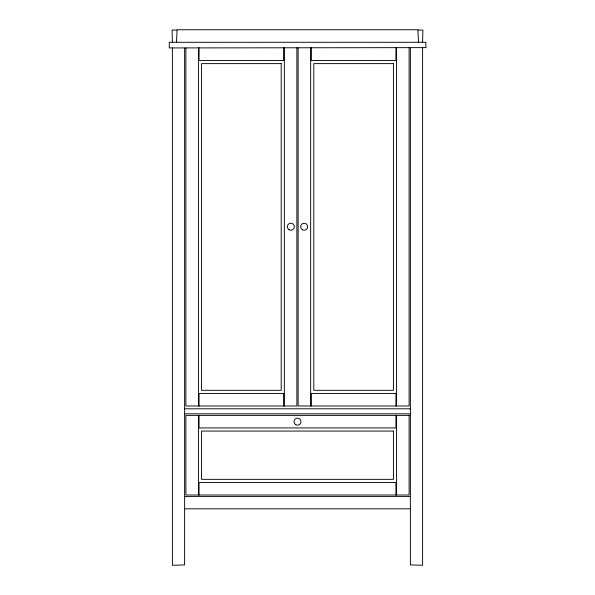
<?xml version="1.0" encoding="UTF-8"?>
<svg xmlns="http://www.w3.org/2000/svg" width="595" height="595" viewBox="0 0 595 595"><rect width="100%" height="100%" fill="white"/><g stroke="black" fill="none" stroke-linecap="round" stroke-linejoin="round"><path stroke-width="0.89" d="M176.477 42.29L177.109 29.75L417.891 29.75L418.523 42.29M172.401 47.935L172.401 565.25L184.629 564.938L184.629 48.247M418.211 30.062L422.911 30.062L422.599 42.29M184.629 408.802L410.372 408.802M184.629 496.587L410.372 496.587M410.372 413.815L184.629 413.815M184.948 508.814L410.052 508.814M422.599 47.935L422.599 565.25L410.372 564.938L410.372 48.247M176.789 30.062L172.089 30.062L172.401 42.29M409.115 47.935L409.115 405.976L298.125 405.976L298.125 47.935M396.575 47.935L396.575 405.976M396.575 415.384L396.575 495.018M395.95 47.935L395.95 60.474L311.297 60.474L311.297 47.935M395.95 405.976L395.95 393.436L311.297 393.436L311.297 405.976M395.95 415.384L395.95 427.924L199.05 427.924L199.05 415.384M395.95 495.018L395.95 482.478L199.05 482.478L199.05 495.018M310.664 47.935L310.664 405.976M296.875 47.935L296.875 405.976L185.885 405.976L185.885 47.935M284.336 47.935L284.336 405.976M283.703 47.935L283.703 60.474L199.05 60.474L199.05 47.935M283.703 405.976L283.703 393.436L199.05 393.436L199.05 405.976M198.425 47.935L198.425 405.976M198.425 415.384L198.425 495.018M169.27 42.29L169.27 47.935L426.042 47.622L425.73 42.29L169.27 42.29M281.197 63.613L201.564 63.613L201.564 390.305L281.197 390.305L281.197 63.613M393.436 63.613L313.803 63.613L313.803 390.305L393.436 390.305L393.436 63.613M409.115 415.384L185.885 415.384L185.885 495.018L409.115 495.018L409.115 415.384M393.436 431.063L201.564 431.063L201.564 479.347L393.436 479.347L393.436 431.063M289.081 229.752A3.496 3.496 0 0 0 294.332 226.725A3.496 3.496 0 0 0 289.081 223.698A3.496 3.496 0 0 0 289.081 229.752M302.424 229.752A3.496 3.496 0 0 0 307.667 226.725A3.496 3.496 0 0 0 302.424 223.698A3.496 3.496 0 0 0 302.424 229.752M295.752 424.681A3.496 3.496 0 0 0 300.996 421.654A3.496 3.496 0 0 0 295.752 418.627A3.496 3.496 0 0 0 295.752 424.681"/></g></svg>
